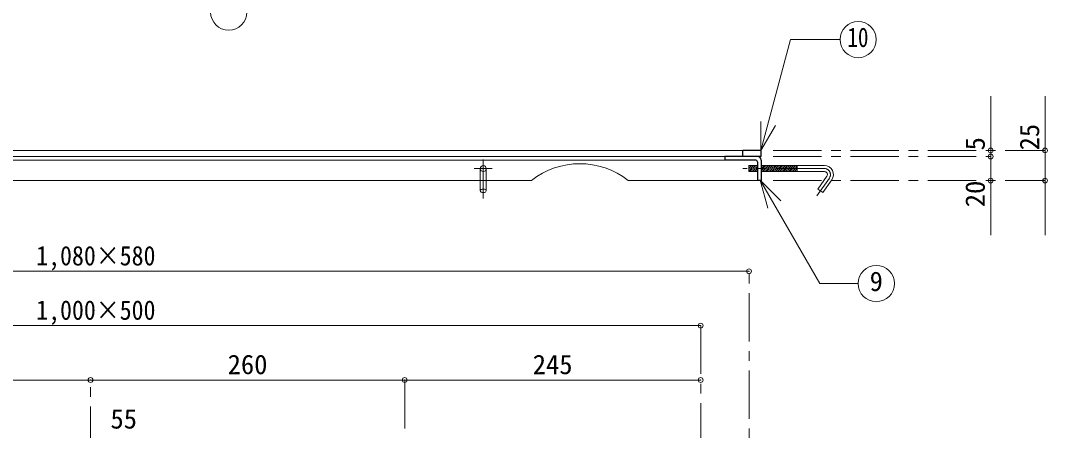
# Model space of a CAD drawing. Units: millimetres at full size, sheet at 1:8; some dimension numbers follow another scale. Extents: x -1700 to 1540, y -1124 to 1124.
# Drawn here: x -413 to 437, y -493 to -154 of the extents above; entities that cross this region are included whole.
import ezdxf
from ezdxf.enums import TextEntityAlignment as Align

# ---------------------------------------------------------------- set-up
doc = ezdxf.new("R2010")
doc.units = ezdxf.units.MM
doc.header["$LTSCALE"] = 8
doc.header["$PDMODE"] = 32
doc.header["$PDSIZE"] = 4
doc.linetypes.add('CHAIN1', pattern=[8, 5, -1, 1, -1])
doc.linetypes.add('DASHED1', pattern=[1.8, 1.2, -0.6])
doc.layers.add('0-A', color=4, linetype='Continuous', lineweight=9)
doc.styles.add('ＭＳ ゴシック', font='')
doc.styles.get('ＭＳ ゴシック').set_extended_font_data('MS Gothic')

msp = doc.modelspace()

# ---------------------------------------------------------------- linework, layer by layer
at = {"layer": '0-A', "color": 7, "lineweight": 18}
for p, q in [((200, -261.177), (224.616, -169.307)), ((224.616, -169.307), (265.484, -169.307)), ((200, -261.177), (200, -237.177)), ((200, -261.177), (212, -240.392)), ((185.163, -260.985), (-884.837, -260.985)), ((-869.837, -265.985), (170.163, -265.985)), ((-869.837, -268.985), (170.163, -268.985)), ((197.163, -273.485), (190.062, -273.485)), ((190.062, -278.485), (190.062, -273.485)), ((197.163, -278.485), (190.062, -278.485)), ((252.558, -273.485), (200.163, -273.485)), ((252.558, -278.485), (200.163, -278.485)), ((199.5, -285.642), (248.875, -371.162)), ((199.5, -285.642), (205.712, -308.824)), ((199.5, -285.642), (216.47, -302.612)), ((254.606, -282.419), (247.163, -293.049)), ((258.702, -285.287), (251.259, -295.917)), ((247.163, -293.049), (251.259, -295.917)), ((248.875, -371.162), (280.512, -371.162))]:
    msp.add_line(p, q, dxfattribs=at)
at = {"layer": '0-A'}
for p, q in [((390.163, -265.985), (390.163, -215.985)), ((435.163, -330.985), (435.163, -215.985)), ((390.163, -330.985), (390.163, -265.985)), ((190.062, -273.485), (190.47, -278.485)), ((191.065, -273.485), (191.473, -278.485)), ((192.068, -273.485), (192.477, -278.485)), ((193.072, -273.485), (193.48, -278.485)), ((194.075, -273.485), (194.483, -278.485)), ((195.078, -273.485), (195.487, -278.485)), ((196.082, -273.485), (196.49, -278.485)), ((197.085, -273.485), (197.163, -274.44)), ((200.163, -274.318), (200.503, -278.485)), ((201.098, -273.485), (201.507, -278.485)), ((202.102, -273.485), (202.51, -278.485)), ((203.105, -273.485), (203.513, -278.485)), ((204.108, -273.485), (204.517, -278.485)), ((205.112, -273.485), (205.52, -278.485)), ((206.115, -273.485), (206.523, -278.485)), ((207.118, -273.485), (207.527, -278.485)), ((208.122, -273.485), (208.53, -278.485)), ((209.125, -273.485), (209.533, -278.485)), ((210.128, -273.485), (210.537, -278.485)), ((211.132, -273.485), (211.54, -278.485)), ((212.135, -273.485), (212.543, -278.485)), ((213.138, -273.485), (213.547, -278.485)), ((214.142, -273.485), (214.55, -278.485)), ((215.145, -273.485), (215.553, -278.485)), ((216.148, -273.485), (216.557, -278.485)), ((217.152, -273.485), (217.56, -278.485)), ((218.155, -273.485), (218.563, -278.485)), ((219.158, -273.485), (219.567, -278.485)), ((220.162, -273.485), (220.57, -278.485)), ((221.165, -273.485), (221.573, -278.485)), ((222.168, -273.485), (222.577, -278.485)), ((223.172, -273.485), (223.58, -278.485)), ((224.175, -273.485), (224.583, -278.485)), ((225.178, -273.485), (225.587, -278.485)), ((226.182, -273.485), (226.59, -278.485)), ((227.185, -273.485), (227.593, -278.485)), ((228.188, -273.485), (228.597, -278.485)), ((229.192, -273.485), (229.6, -278.485)), ((230.062, -278.485), (230.062, -273.485)), ((10.163, -285.985), (-896.837, -285.985)), ((-32.337, -285.985), (-32.337, -294.483)), ((-27.337, -285.985), (-27.337, -294.483)), ((197.163, -285.985), (90.163, -285.985)), ((-889.837, -360.985), (190.163, -360.985)), ((150.163, -405.985), (-849.837, -405.985)), ((-614.837, -450.985), (-354.837, -450.985)), ((-354.837, -450.985), (-94.837, -450.985)), ((-94.837, -450.985), (150.163, -450.985))]:
    msp.add_line(p, q, dxfattribs=at)
at = {"layer": '0-A', "color": 5, "lineweight": 25}
for p, q in [((185.163, -265.985), (185.163, -260.985)), ((200.163, -260.985), (185.163, -260.985)), ((200.163, -265.985), (200.163, -260.985)), ((200.163, -265.985), (170.163, -265.985)), ((170.163, -265.985), (170.163, -268.985)), ((195.663, -268.985), (170.163, -268.985)), ((197.163, -270.485), (197.163, -285.985)), ((200.163, -268.985), (200.163, -285.985)), ((200.163, -285.985), (197.163, -285.985))]:
    msp.add_line(p, q, dxfattribs=at)
at = {"layer": '0-A', "linetype": 'CHAIN1'}
for p, q in [((210.163, -260.985), (435.163, -260.985)), ((-29.837, -268.485), (-29.837, -300.917)), ((210.163, -265.985), (390.163, -265.985)), ((-37.337, -275.985), (-22.337, -275.985)), ((252.558, -275.985), (185.062, -275.985)), ((210.163, -285.985), (435.163, -285.985)), ((256.654, -283.853), (246.343, -298.578)), ((190.163, -610.985), (190.163, -360.985)), ((150.163, -405.985), (150.163, -613.985)), ((-354.837, -640.985), (-354.837, -450.985)), ((-94.837, -450.985), (-94.837, -640.985))]:
    msp.add_line(p, q, dxfattribs=at)
at = {"layer": '0-A', "linetype": 'DASHED1'}
for p, q in [((-32.337, -285.985), (-32.337, -275.985)), ((-27.337, -285.985), (-27.337, -275.985))]:
    msp.add_line(p, q, dxfattribs=at)
at = {"layer": '0-A', "color": 7, "lineweight": 18}
for centre in [(-240.478, -146.613), (280.484, -169.307), (295.512, -371.162)]:
    msp.add_circle(centre, 15, dxfattribs=at)
at = {"layer": '0-A'}
msp.add_circle((-29.837, -275.985), 2.5, dxfattribs=at)
at = {"layer": '0-A', "color": 5, "lineweight": 25}
for centre, radius in [((195.663, -270.485), 1.5), ((197.163, -268.985), 3)]:
    msp.add_arc(centre, radius, 0, 90, dxfattribs=at)
at = {"layer": '0-A'}
msp.add_arc((50.163, -336.128), 64.143, 51.41991, 128.58009, dxfattribs=at)
at = {"layer": '0-A', "color": 7, "lineweight": 18}
for radius in [7.5, 2.5]:
    msp.add_arc((252.558, -280.985), radius, 325, 90, dxfattribs=at)
at = {"layer": '0-A', "linetype": 'CHAIN1'}
msp.add_arc((252.558, -280.985), 5, 325, 90, dxfattribs=at)
at = {"layer": '0-A'}
msp.add_ellipse((-29.837, -294.473), major_axis=(2.5, 0), ratio=0.57, dxfattribs=at)
at = {"layer": '0-A', "color": 1}
for p in [(390.163, -260.985), (435.163, -260.985), (390.163, -265.985), (390.163, -285.985), (435.163, -285.985), (190.163, -360.985), (150.163, -405.985), (-354.837, -450.985), (-94.837, -450.985), (150.163, -450.985)]:
    msp.add_point(p, dxfattribs=at)

# ---------------------------------------------------------------- texts
at = {"layer": '0-A', "color": 7, "style": 'ＭＳ ゴシック'}
for s, width, p in [('10', 0.8, (271.484, -180.307)), ('1,080×580', 0.9, (-399.837, -360.985)), ('1,000×500', 0.9, (-399.837, -405.985))]:
    msp.add_text(s, height=16.13, dxfattribs=dict(at, width=width)).set_placement(p, align=Align.BOTTOM_LEFT)
for s, p in [('25', (435.163, -260.985)), ('5', (390.163, -260.985)), ('20', (390.163, -307.985))]:
    msp.add_text(s, height=16.13, rotation=90, dxfattribs=at).set_placement(p, align=Align.BOTTOM_LEFT)
for s, p in [('9', (290.012, -382.162)), ('260', (-241.337, -450.985)), ('245', (11.163, -450.985)), ('55', (-338.337, -495.985))]:
    msp.add_text(s, height=16.13, dxfattribs=at).set_placement(p, align=Align.BOTTOM_LEFT)

doc.saveas('drawing.dxf')
